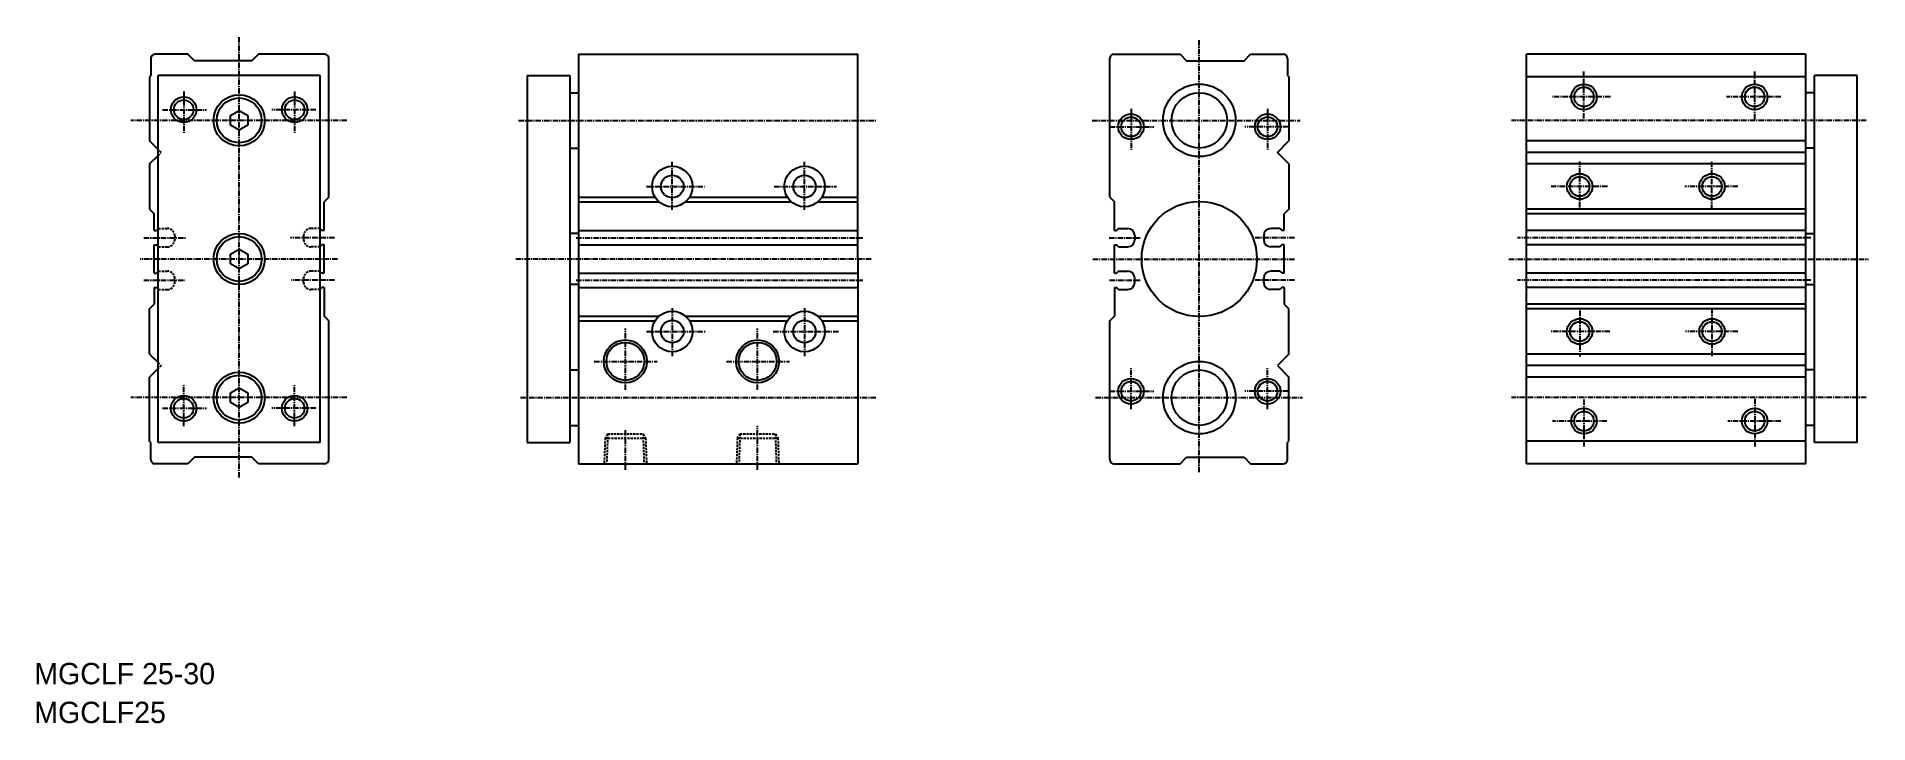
# Model space of a CAD drawing. Extents: x 1 to 430, y 0 to 161.
import ezdxf

# ---------------------------------------------------------------- set-up
doc = ezdxf.new("R2010")
doc.units = 0
doc.linetypes.add('CENTER', pattern=[2, 1.25, -0.25, 0.25, -0.25])
doc.linetypes.add('DASHED', pattern=[0.75, 0.5, -0.25])
doc.layers.get('0').update_dxf_attribs({"linetype": 'CONTINUOUS'})
doc.layers.add('CENTER', color=1, linetype='CENTER')

msp = doc.modelspace()

# ---------------------------------------------------------------- linework, layer by layer
at = {"color": 7, "linetype": 'CONTINUOUS'}
for p, q in [((27.31, 155.81), (27.31, 151.81)), ((36.01, 156.81), (28.31, 156.81)), ((37.51, 155.31), (36.01, 156.81)), ((51.01, 155.31), (37.51, 155.31)), ((52.51, 156.81), (51.01, 155.31)), ((68.01, 156.81), (52.51, 156.81)), ((69.01, 123.31), (69.01, 155.81)), ((127.51, 156.81), (193.01, 156.81)), ((127.51, 156.81), (127.51, 60.81)), ((193.01, 108.81), (193.01, 156.81)), ((252.01, 123.31), (252.01, 155.81)), ((253.01, 156.81), (268.51, 156.81)), ((268.51, 156.81), (270.01, 155.31)), ((270.01, 155.31), (283.51, 155.31)), ((283.51, 155.31), (285.01, 156.81)), ((285.01, 156.81), (292.71, 156.81)), ((293.71, 155.81), (293.71, 151.81)), ((415.16, 156.81), (349.66, 156.81)), ((349.66, 60.81), (349.66, 156.81)), ((415.16, 60.81), (415.16, 156.81)), ((27.31, 151.81), (27.01, 151.51)), ((27.01, 151.51), (27.01, 136.51)), ((67.01, 151.81), (29.01, 151.81)), ((29.01, 65.81), (29.01, 151.81)), ((67.01, 65.81), (67.01, 151.81)), ((115.51, 151.81), (115.51, 65.81)), ((115.51, 151.81), (125.51, 151.81)), ((125.51, 151.81), (125.51, 65.81)), ((293.71, 151.81), (294.01, 151.51)), ((294.01, 151.51), (294.01, 136.51)), ((415.16, 151.51), (349.66, 151.51)), ((417.16, 65.81), (417.16, 151.81)), ((427.16, 151.81), (417.16, 151.81)), ((427.16, 65.81), (427.16, 151.81)), ((125.51, 147.81), (127.51, 147.81)), ((417.16, 147.81), (415.16, 147.81)), ((46.01, 142.47), (48.01, 143.62)), ((46.01, 140.16), (46.01, 142.47)), ((48.01, 143.62), (50.01, 142.47)), ((50.01, 142.47), (50.01, 140.16)), ((48.01, 139), (46.01, 140.16)), ((50.01, 140.16), (48.01, 139)), ((29.01, 134.51), (27.01, 136.51)), ((27.01, 131.11), (29.01, 133.11)), ((125.51, 134.81), (127.51, 134.81)), ((291.31, 133.81), (294.01, 136.51)), ((294.01, 131.11), (291.31, 133.81)), ((415.16, 136.51), (349.66, 136.51)), ((415.16, 133.81), (349.66, 133.81)), ((417.16, 134.81), (415.16, 134.81)), ((27.01, 131.11), (27.01, 120.51)), ((294.01, 131.11), (294.01, 120.51)), ((415.16, 131.11), (349.66, 131.11)), ((27.01, 120.51), (28.11, 119.41)), ((69.01, 123.31), (67.91, 122.21)), ((67.91, 115.51), (67.91, 122.21)), ((127.51, 123.31), (145.47, 123.31)), ((127.51, 122.21), (146.41, 122.21)), ((152.61, 122.21), (177.41, 122.21)), ((153.55, 123.31), (176.47, 123.31)), ((183.61, 122.21), (193.01, 122.21)), ((184.55, 123.31), (193.01, 123.31)), ((252.01, 123.31), (253.11, 122.21)), ((253.11, 115.51), (253.11, 122.21)), ((294.01, 120.51), (292.91, 119.41)), ((415.16, 120.51), (349.66, 120.51)), ((28.11, 115.51), (28.11, 119.41)), ((29.11, 115.96), (28.61, 115.51)), ((66.91, 115.96), (67.41, 115.51)), ((254.11, 115.96), (253.61, 115.51)), ((254.11, 115.96), (256.21, 115.96)), ((291.91, 115.96), (289.81, 115.96)), ((291.91, 115.96), (292.41, 115.51)), ((292.91, 115.51), (292.91, 119.41)), ((415.16, 119.41), (349.66, 119.41)), ((28.11, 115.51), (28.61, 115.51)), ((28.11, 105.51), (28.11, 112.11)), ((28.11, 112.11), (28.61, 112.11)), ((29.11, 111.66), (28.61, 112.11)), ((66.91, 111.66), (67.41, 112.11)), ((67.91, 115.51), (67.41, 115.51)), ((67.91, 112.11), (67.41, 112.11)), ((67.91, 105.51), (67.91, 112.11)), ((127.51, 114.81), (125.51, 114.81)), ((127.51, 115.51), (193.01, 115.51)), ((127.51, 112.11), (193.01, 112.11)), ((253.11, 115.51), (253.61, 115.51)), ((253.11, 105.51), (253.11, 112.11)), ((253.11, 112.11), (253.61, 112.11)), ((254.11, 111.66), (253.61, 112.11)), ((254.11, 111.66), (256.21, 111.66)), ((257.91, 114.26), (257.91, 113.36)), ((288.11, 114.26), (288.11, 113.36)), ((291.91, 111.66), (289.81, 111.66)), ((291.91, 111.66), (292.41, 112.11)), ((292.91, 115.51), (292.41, 115.51)), ((292.91, 112.11), (292.41, 112.11)), ((292.91, 105.51), (292.91, 112.11)), ((415.16, 115.51), (349.66, 115.51)), ((415.16, 112.11), (349.66, 112.11)), ((415.16, 114.81), (417.16, 114.81)), ((46.01, 109.97), (48.01, 111.12)), ((46.01, 107.66), (46.01, 109.97)), ((48.01, 106.5), (46.01, 107.66)), ((48.01, 111.12), (50.01, 109.97)), ((50.01, 107.66), (48.01, 106.5)), ((50.01, 109.97), (50.01, 107.66)), ((193.01, 108.81), (193.01, 60.81)), ((28.11, 105.51), (28.61, 105.51)), ((29.11, 105.96), (28.61, 105.51)), ((66.91, 105.96), (67.41, 105.51)), ((67.91, 105.51), (67.41, 105.51)), ((127.51, 105.51), (193.01, 105.51)), ((253.11, 105.51), (253.61, 105.51)), ((254.11, 105.96), (253.61, 105.51)), ((254.11, 105.96), (256.21, 105.96)), ((257.91, 103.36), (257.91, 104.26)), ((288.11, 103.36), (288.11, 104.26)), ((291.91, 105.96), (289.81, 105.96)), ((291.91, 105.96), (292.41, 105.51)), ((292.91, 105.51), (292.41, 105.51)), ((415.16, 105.51), (349.66, 105.51)), ((28.11, 102.11), (28.11, 98.21)), ((28.11, 102.11), (28.61, 102.11)), ((29.11, 101.66), (28.61, 102.11)), ((66.91, 101.66), (67.41, 102.11)), ((67.91, 102.11), (67.41, 102.11)), ((67.91, 102.11), (67.91, 95.41)), ((127.51, 102.81), (125.51, 102.81)), ((127.51, 102.11), (193.01, 102.11)), ((253.11, 102.11), (253.11, 95.41)), ((253.11, 102.11), (253.61, 102.11)), ((254.11, 101.66), (253.61, 102.11)), ((254.11, 101.66), (256.21, 101.66)), ((291.91, 101.66), (289.81, 101.66)), ((291.91, 101.66), (292.41, 102.11)), ((292.91, 102.11), (292.41, 102.11)), ((292.91, 102.11), (292.91, 98.21)), ((415.16, 102.11), (349.66, 102.11)), ((415.16, 102.81), (417.16, 102.81)), ((27.01, 97.11), (28.11, 98.21)), ((27.01, 86.51), (27.01, 97.11)), ((69.01, 94.31), (67.91, 95.41)), ((127.51, 95.41), (146.41, 95.41)), ((152.61, 95.41), (177.41, 95.41)), ((183.61, 95.41), (193.01, 95.41)), ((252.01, 94.31), (253.11, 95.41)), ((294.01, 97.11), (292.91, 98.21)), ((294.01, 86.51), (294.01, 97.11)), ((415.16, 98.21), (349.66, 98.21)), ((415.16, 97.11), (349.66, 97.11)), ((69.01, 61.81), (69.01, 94.31)), ((127.51, 94.31), (145.47, 94.31)), ((153.55, 94.31), (176.47, 94.31)), ((184.55, 94.31), (193.01, 94.31)), ((252.01, 61.81), (252.01, 94.31)), ((27.01, 86.51), (29.01, 84.51)), ((294.01, 86.51), (291.31, 83.81)), ((415.16, 86.51), (349.66, 86.51)), ((29.01, 83.11), (27.01, 81.11)), ((125.51, 82.81), (127.51, 82.81)), ((291.31, 83.81), (294.01, 81.11)), ((415.16, 83.81), (349.66, 83.81)), ((417.16, 82.81), (415.16, 82.81)), ((27.01, 66.11), (27.01, 81.11)), ((46.01, 77.47), (48.01, 78.62)), ((46.01, 75.16), (46.01, 77.47)), ((48.01, 78.62), (50.01, 77.47)), ((50.01, 77.47), (50.01, 75.16)), ((294.01, 66.11), (294.01, 81.11)), ((415.16, 81.11), (349.66, 81.11)), ((48.01, 74), (46.01, 75.16)), ((50.01, 75.16), (48.01, 74)), ((125.51, 69.81), (127.51, 69.81)), ((417.16, 69.81), (415.16, 69.81)), ((27.31, 65.81), (27.01, 66.11)), ((27.31, 61.81), (27.31, 65.81)), ((67.01, 65.81), (29.01, 65.81)), ((115.51, 65.81), (125.51, 65.81)), ((293.71, 65.81), (294.01, 66.11)), ((293.71, 61.81), (293.71, 65.81)), ((415.16, 66.11), (349.66, 66.11)), ((427.16, 65.81), (417.16, 65.81)), ((36.01, 60.81), (28.31, 60.81)), ((37.51, 62.31), (36.01, 60.81)), ((51.01, 62.31), (37.51, 62.31)), ((52.51, 60.81), (51.01, 62.31)), ((68.01, 60.81), (52.51, 60.81)), ((127.51, 60.81), (193.01, 60.81)), ((253.01, 60.81), (268.51, 60.81)), ((268.51, 60.81), (270.01, 62.31)), ((270.01, 62.31), (283.51, 62.31)), ((283.51, 62.31), (285.01, 60.81)), ((285.01, 60.81), (292.71, 60.81)), ((415.16, 60.81), (349.66, 60.81))]:
    msp.add_line(p, q, dxfattribs=at)
at = {"color": 3, "linetype": 'DASHED'}
for p, q in [((29.71, 133.81), (29.01, 134.51)), ((29.01, 133.11), (29.71, 133.81)), ((29.11, 115.96), (31.21, 115.96)), ((66.91, 115.96), (64.81, 115.96)), ((29.11, 111.66), (31.21, 111.66)), ((32.91, 114.26), (32.91, 113.36)), ((63.11, 114.26), (63.11, 113.36)), ((66.91, 111.66), (64.81, 111.66)), ((29.11, 105.96), (31.21, 105.96)), ((32.91, 103.36), (32.91, 104.26)), ((63.11, 103.36), (63.11, 104.26)), ((66.91, 105.96), (64.81, 105.96)), ((29.11, 101.66), (31.21, 101.66)), ((66.91, 101.66), (64.81, 101.66)), ((29.01, 84.51), (29.71, 83.81)), ((29.71, 83.81), (29.01, 83.11)), ((133.76, 66.8), (133.55, 60.81)), ((133.73, 66.8), (143.26, 66.8)), ((134.37, 67.77), (133.75, 66.78)), ((134.38, 67.8), (134.13, 60.79)), ((134.38, 67.8), (142.65, 67.8)), ((142.65, 67.78), (142.89, 60.81)), ((142.66, 67.77), (143.27, 66.78)), ((143.26, 66.8), (143.47, 60.81)), ((164.76, 66.8), (164.55, 60.81)), ((164.73, 66.8), (174.26, 66.8)), ((165.37, 67.77), (164.75, 66.78)), ((165.38, 67.8), (165.13, 60.79)), ((165.38, 67.8), (173.65, 67.8)), ((173.65, 67.78), (173.89, 60.81)), ((173.66, 67.77), (174.27, 66.78)), ((174.26, 66.8), (174.47, 60.81))]:
    msp.add_line(p, q, dxfattribs=at)
at = {"color": 3, "linetype": 'CONTINUOUS'}
for centre, radius in [((35.01, 143.81), 3), ((61.01, 143.81), 3), ((363.16, 146.81), 3), ((403.16, 146.81), 3), ((257.01, 139.81), 3), ((289.01, 139.81), 3), ((362.16, 125.81), 3), ((393.16, 125.81), 3), ((362.16, 91.81), 3), ((393.16, 91.81), 3), ((138.51, 84.81), 5.03), ((169.51, 84.81), 5.03), ((257.01, 77.81), 3), ((289.01, 77.81), 3), ((35.01, 73.81), 3), ((61.01, 73.81), 3), ((363.16, 70.81), 3), ((403.16, 70.81), 3)]:
    msp.add_circle(centre, radius, dxfattribs=at)
at = {"color": 7, "linetype": 'CONTINUOUS'}
for centre, radius in [((35.01, 143.81), 2.3), ((48.01, 141.31), 6), ((48.01, 141.31), 5.25), ((61.01, 143.81), 2.3), ((273.01, 141.31), 8.5), ((273.01, 141.31), 6.5), ((363.16, 146.81), 2.3), ((403.16, 146.81), 2.3), ((257.01, 139.81), 2.3), ((289.01, 139.81), 2.3), ((149.51, 125.81), 4.75), ((180.51, 125.81), 4.75), ((149.51, 125.81), 2.65), ((180.51, 125.81), 2.65), ((362.16, 125.81), 2.3), ((393.16, 125.81), 2.3), ((273.01, 108.81), 13.5), ((48.01, 108.81), 6), ((48.01, 108.81), 5.25), ((149.51, 91.81), 4.75), ((149.51, 91.81), 2.65), ((180.51, 91.81), 4.75), ((180.51, 91.81), 2.65), ((362.16, 91.81), 2.3), ((393.16, 91.81), 2.3), ((138.51, 84.81), 4.45), ((169.51, 84.81), 4.45), ((48.01, 76.31), 6), ((48.01, 76.31), 5.25), ((273.01, 76.31), 8.5), ((273.01, 76.31), 6.5), ((257.01, 77.81), 2.3), ((289.01, 77.81), 2.3), ((35.01, 73.81), 2.3), ((61.01, 73.81), 2.3), ((363.16, 70.81), 2.3), ((403.16, 70.81), 2.3)]:
    msp.add_circle(centre, radius, dxfattribs=at)
for centre, radius, start, end in [((28.31, 155.81), 1, 90, 180), ((68.01, 155.81), 1, 0.0001, 90), ((253.01, 155.81), 1, 90, 179.9999), ((292.71, 155.81), 1, 360, 90), ((256.21, 114.26), 1.7, 0, 90), ((289.81, 114.26), 1.7, 90, 180), ((256.21, 113.36), 1.7, 270, 0), ((289.81, 113.36), 1.7, 180, 270), ((256.21, 104.26), 1.7, 0, 90), ((256.21, 103.36), 1.7, 270, 0), ((289.81, 104.26), 1.7, 90, 180), ((289.81, 103.36), 1.7, 180, 269.9999), ((28.31, 61.81), 1, 180, 270.0001), ((68.01, 61.81), 1, 270.0001, 0), ((253.01, 61.81), 1, 180, 269.9999), ((292.71, 61.81), 1, 270, 0)]:
    msp.add_arc(centre, radius, start, end, dxfattribs=at)
at = {"color": 3, "linetype": 'DASHED'}
for centre, start, end in [((31.21, 114.26), 0, 90), ((64.81, 114.26), 90, 180), ((31.21, 113.36), 270, 0), ((64.81, 113.36), 180, 270.0001), ((31.21, 104.26), 0, 90), ((31.21, 103.36), 270.0001, 0), ((64.81, 104.26), 90, 180), ((64.81, 103.36), 180, 270)]:
    msp.add_arc(centre, 1.7, start, end, dxfattribs=at)
at = {"layer": 'CENTER', "color": 1, "linetype": 'CENTER'}
for p, q in [((48.01, 57.61), (48.01, 160.95)), ((273.01, 58.85), (273.01, 160.3)), ((363.16, 141.78), (363.16, 152.81)), ((403.16, 141.6), (403.16, 152.81)), ((35.01, 148.05), (35.01, 138.41)), ((61.01, 148.05), (61.01, 138.41)), ((369.38, 146.81), (355.8, 146.81)), ((409.32, 146.81), (396.52, 146.81)), ((30.07, 143.81), (40.35, 143.81)), ((65.95, 143.81), (55.67, 143.81)), ((257.01, 144.05), (257.01, 134.41)), ((289.01, 144.05), (289.01, 134.41)), ((73.24, 141.31), (22.6, 141.31)), ((113.48, 141.31), (197.42, 141.31)), ((247.92, 141.31), (296.68, 141.31)), ((252.07, 139.81), (262.35, 139.81)), ((293.95, 139.81), (283.67, 139.81)), ((429.28, 141.31), (346.19, 141.31)), ((149.51, 120.35), (149.51, 131.81)), ((180.51, 120.35), (180.51, 131.81)), ((362.16, 120.85), (362.16, 131.64)), ((393.16, 120.35), (393.16, 131.81)), ((143.45, 125.81), (157.05, 125.81)), ((173.35, 125.81), (188.03, 125.81)), ((368.68, 125.81), (355.44, 125.81)), ((399.22, 125.81), (386.78, 125.81)), ((25.69, 113.81), (35.53, 113.81)), ((70.33, 113.81), (60.02, 113.81)), ((127.01, 113.81), (194.2, 113.81)), ((251.89, 113.81), (259.12, 113.81)), ((295.33, 113.81), (285.5, 113.81)), ((416.31, 113.81), (347.6, 113.81)), ((71.02, 108.81), (24.82, 108.81)), ((196.09, 108.81), (112.67, 108.81)), ((248.06, 108.81), (295.44, 108.81)), ((345.58, 108.81), (429.8, 108.81)), ((25.69, 103.81), (35.28, 103.81)), ((70.33, 103.81), (60.29, 103.81)), ((127.01, 103.81), (194.2, 103.81)), ((251.99, 103.81), (259.15, 103.81)), ((295.33, 103.81), (285.74, 103.81)), ((416.31, 103.81), (347.6, 103.81)), ((149.51, 97.27), (149.51, 85.81)), ((180.51, 97.27), (180.51, 85.81)), ((362.16, 96.77), (362.16, 85.98)), ((393.16, 97.27), (393.16, 85.81)), ((138.51, 78.14), (138.51, 92.51)), ((143.45, 91.81), (157.37, 91.81)), ((169.51, 78.14), (169.51, 92.51)), ((173.18, 91.81), (188.68, 91.81)), ((369.2, 91.81), (355.44, 91.81)), ((399.22, 91.81), (386.95, 91.81)), ((131.24, 84.81), (145.95, 84.81)), ((162.24, 84.81), (176.95, 84.81)), ((257.01, 73.58), (257.01, 83.21)), ((289.01, 73.58), (289.01, 83.21)), ((35.01, 69.58), (35.01, 79.21)), ((61.01, 69.58), (61.01, 79.21)), ((252.07, 77.81), (262.35, 77.81)), ((293.95, 77.81), (283.67, 77.81)), ((73.24, 76.31), (22.6, 76.31)), ((30.07, 73.81), (40.35, 73.81)), ((65.95, 73.81), (55.67, 73.81)), ((113.96, 76.31), (197.42, 76.31)), ((248.66, 76.31), (297.17, 76.31)), ((429.28, 76.31), (346.19, 76.31)), ((363.16, 75.84), (363.16, 64.81)), ((403.16, 76.02), (403.16, 64.81)), ((138.51, 59.39), (138.51, 68.89)), ((169.51, 59.39), (169.51, 69.68)), ((169.51, 59.39), (169.51, 69.15)), ((368.51, 70.81), (355.8, 70.81)), ((409.32, 70.81), (396.87, 70.81))]:
    msp.add_line(p, q, dxfattribs=at)

# ---------------------------------------------------------------- texts
for s, p in [('MGCLF 25-30', (0, 9.1)), ('MGCLF25', (0, 0))]:
    msp.add_text(s, height=5).set_placement(p)

doc.saveas('drawing.dxf')
